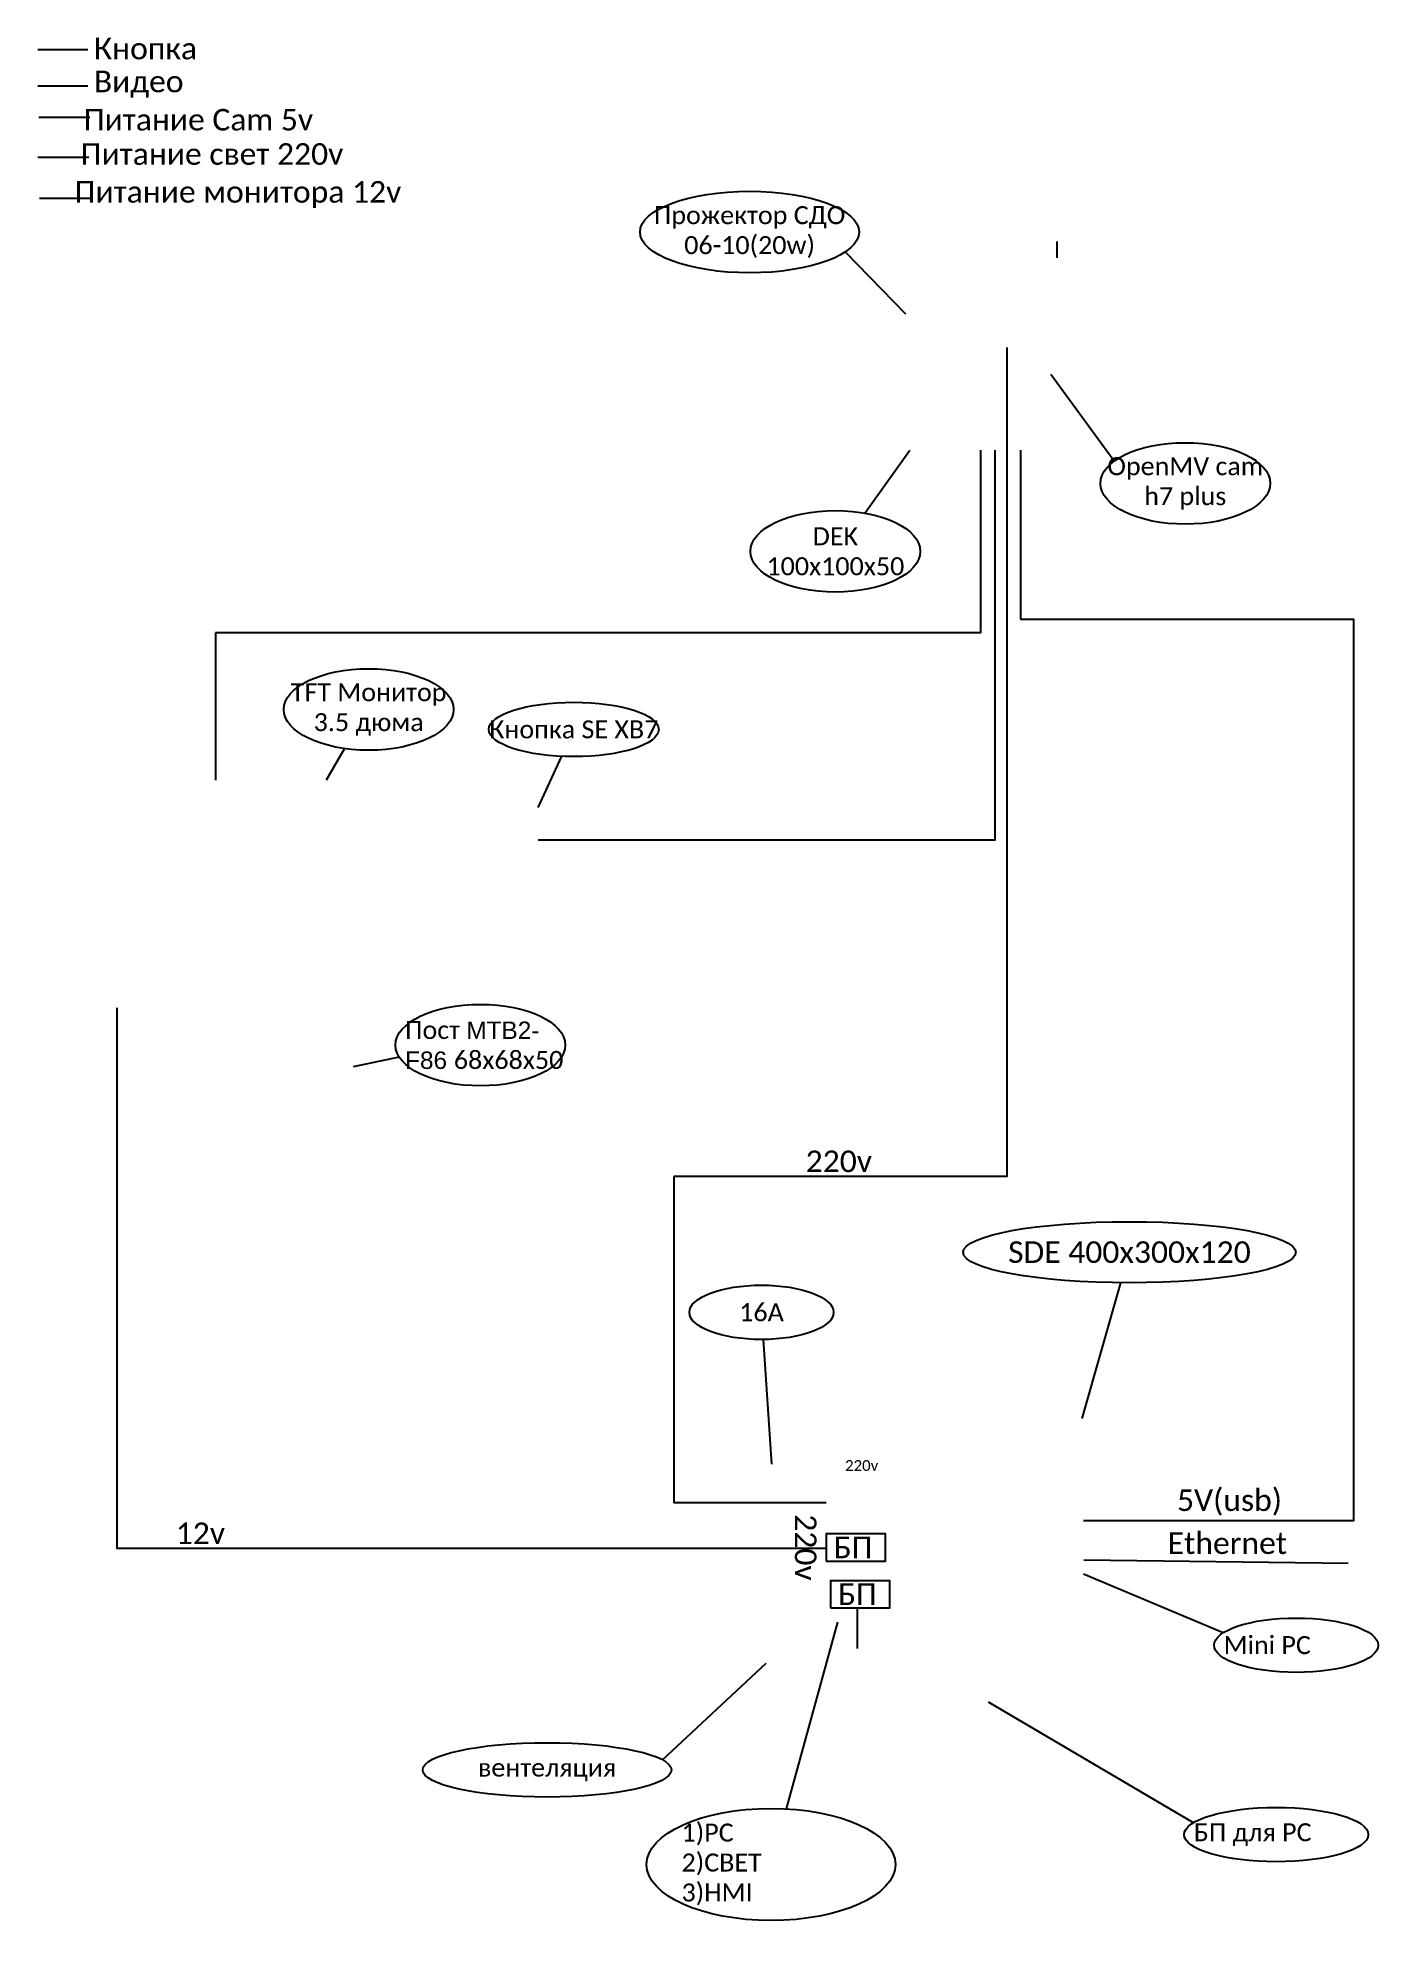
# Model space of a CAD drawing. Extents: x 0 to 198, y -1 to 277.
import ezdxf

# ---------------------------------------------------------------- set-up
doc = ezdxf.new("R2010")
doc.units = 0
doc.header["$MEASUREMENT"] = 0
doc.layers.get('0').update_dxf_attribs({"linetype": 'CONTINUOUS'})
doc.layers.add('Выноска', color=7, linetype='CONTINUOUS')
doc.layers.add('Соединительная_линия', color=7, linetype='CONTINUOUS')
doc.styles.get("Standard").update_dxf_attribs({"font": 'txt.shx'})

msp = doc.modelspace()

# ---------------------------------------------------------------- linework, layer by layer
at = {"color": 133, "linetype": 'CONTINUOUS'}
msp.add_line((193.13, 52.68), (154.22, 53.15), dxfattribs=at)
at = {"color": 140, "linetype": 'CONTINUOUS'}
msp.add_lwpolyline([(116.29, 53.04), (125.03, 53.04), (125.03, 57.04), (116.29, 57.04)], close=True, dxfattribs=at)
at = {"color": 21, "linetype": 'CONTINUOUS'}
msp.add_lwpolyline([(116.95, 46.15), (125.69, 46.15), (125.69, 50.15), (116.95, 50.15)], close=True, dxfattribs=at)
at = {"layer": 'Выноска', "linetype": 'CONTINUOUS'}
for p, q in [((119.12, 245.72), (127.97, 236.63)), ((158.68, 214.91), (149.36, 227.69)), ((122.01, 207.27), (128.62, 216.55)), ((45.4, 172.63), (42.72, 167.98)), ((77.33, 171.49), (73.89, 163.94)), ((53.48, 127.2), (46.71, 125.76)), ((159.65, 93.99), (153.94, 74.02)), ((107.05, 85.65), (108.24, 67.28)), ((174.76, 42.49), (154.2, 51.12)), ((110.46, 16.57), (118.01, 44.05)), ((92.2, 23.8), (107.46, 38.02)), ((170.36, 14.53), (140.21, 32.27))]:
    msp.add_line(p, q, dxfattribs=at)
for centre, major_axis, ratio in [((105.04, 248.65), (16.13, 0), 0.372093), ((169.16, 211.65), (12.5, 0), 0.48), ((117.66, 201.65), (12.5, 0), 0.48), ((48.97, 178.38), (12.5, 0), 0.48), ((79.16, 175.44), (12.5, 0), 0.32), ((65.41, 128.98), (12.5, 0), 0.48), ((160.94, 98.49), (24.49, 0), 0.183753), ((106.79, 89.65), (10.62, 0), 0.376562), ((185.48, 40.65), (12.09, 0), 0.330931), ((75.23, 22.3), (18.31, 0), 0.218414), ((108.19, 8.38), (18.31, 0), 0.45048), ((182.55, 12.78), (13.55, 0), 0.295155)]:
    msp.add_ellipse(centre, major_axis=major_axis, ratio=ratio, dxfattribs=at)
at = {"layer": 'Соединительная_линия', "linetype": 'CONTINUOUS'}
for p, q in [((0.26, 275.54), (7.66, 275.54)), ((7.66, 270.12), (0.26, 270.12)), ((7.91, 265.51), (0.41, 265.51)), ((0.26, 259.67), (7.76, 259.67)), ((0.51, 253.65), (7.91, 253.65)), ((150.32, 244.84), (150.32, 247.24)), ((144.91, 216.55), (144.91, 191.65)), ((26.41, 189.65), (26.41, 167.98)), ((120.91, 40.17), (120.91, 46.15))]:
    msp.add_line(p, q, dxfattribs=at)
for points in [[(142.91, 231.68), (142.91, 109.65), (93.91, 109.65)], [(139, 216.55), (139, 189.65), (26.41, 189.65)], [(141.13, 216.55), (141.13, 159.16), (73.91, 159.16)], [(144.91, 191.65), (193.91, 191.65), (193.91, 58.95), (154.2, 58.95)], [(11.91, 134.48), (11.91, 54.95), (116.29, 54.95)], [(93.91, 109.65), (93.91, 61.65), (116.29, 61.65)]]:
    msp.add_lwpolyline(points, dxfattribs=at)

# ---------------------------------------------------------------- texts
at = {"attachment_point": 5}
for s, insert, char_height, width in [('\\C7;\\fCalibri|b0|i0|;\\H3.1750242233276;Кнопка ', (16.12, 275.65), 3.175, 16.4111), ('\\C7;\\fCalibri|b0|i0|;\\H3.1750242233276;Видео', (15.12, 270.41), 3.175, 16.4111), ('\\C7;\\fCalibri|b0|i0|;\\H3.1750242233276;Питание Cam 5v', (23.91, 265.17), 3.175, 36), ('\\C7;\\fCalibri|b0|i0|;\\H3.1750242233276;Питание свет 220v', (25.91, 260.12), 3.175, 36.5039), ('\\C7;\\fCalibri|b0|i0|;\\H3.1750242233276;Питание монитора 12v', (29.73, 254.17), 3.175, 53.6222), ('\\C7;\\fCalibri|b0|i0|;\\H3.1750242233276;220v', (118.17, 111.86), 3.175, 36.5039), ('\\C7;\\fCalibri|b0|i0|;\\H1.5874757766724;220v', (121.53, 67.09), 1.5875, 10.565), ('\\C7;\\fCalibri|b0|i0|;\\H3.1750242233276;5V(usb)', (175.67, 61.65), 3.175, 19.5118), ('\\C7;\\fCalibri|b0|i0|;\\H3.1750242233276;12v', (24.2, 57.12), 3.175, 10.565), ('\\C140;\\fCalibri|b0|i0|;\\H3.1750242233276;БП', (120.26, 55.04), 3.175, 9.55), ('\\C7;\\fCalibri|b0|i0|;\\H3.1750242233276;Ethernet', (175.36, 55.65), 3.175, 19.5118), ('\\C21;\\fCalibri|b0|i0|;\\H3.1750242233276;БП', (120.91, 48.15), 3.175, 9.55)]:
    msp.add_mtext(s, dxfattribs=dict(at, insert=insert, char_height=char_height, width=width))
at = {"insert": (114.88, 55.04), "char_height": 3.175, "width": 21.9766, "attachment_point": 2, "rotation": 270}
msp.add_mtext('\\C7;\\fCalibri|b0|i0|;\\H3.1750242233276;220v', dxfattribs=at)
at = {"layer": 'Выноска'}
for s, insert, char_height, width, attachment_point in [('\\C7;\\fCalibri|b0|i0|;\\H2.6458414077759;Прожектор СДО \\P06-10(20w)', (105.04, 248.65), 2.6458, 32.25, 5), ('\\C7;\\fCalibri|b0|i0|;\\H2.6458414077759;OpenMV cam \\Ph7 plus', (169.16, 211.65), 2.6458, 25, 5), ('\\C7;\\fCalibri|b0|i0|;\\H2.6458414077759;DEK \\P100x100x50', (117.66, 201.65), 2.6458, 25, 5), ('\\C7;\\fCalibri|b0|i0|;\\H2.6458414077759;TFT Монитор \\P3.5 дюма', (48.97, 178.38), 2.6458, 25, 5), ('\\C7;\\fCalibri|b0|i0|;\\H2.6458414077759;Кнопка SE XB7', (79.16, 175.44), 2.6458, 25, 5), ('\\C7;\\fCalibri|b0|i0|;\\H2.6458414077759;Пост \\fMicrosoft Sans Serif|b0|i0|;\\H2.5683265227824;MTB2-\\PF86 \\fCalibri|b0|i0|;\\H2.6458414077759;68x68x50', (54.33, 128.98), 2.6458, 25, 4), ('\\C7;\\fCalibri|b0|i0|;\\H3.1750242233276;SDE 400x300x120', (160.94, 98.49), 3.175, 48.9789, 5), ('\\C7;\\fCalibri|b0|i0|;\\H2.6458414077759;16A', (106.79, 89.65), 2.6458, 21.2449, 5), ('\\C7;\\fCalibri|b0|i0|;\\H2.6458414077759;Mini PC', (174.8, 40.65), 2.6458, 24.1742, 4), ('\\C7;\\fCalibri|b0|i0|;\\H2.6458414077759;вентеляция', (75.23, 22.3), 2.6458, 36.6276, 5), ('\\C7;\\fCalibri|b0|i0|;\\H2.6458414077759;    1)PC  \\P    2)СВЕТ\\P    3)HMI', (91.29, 8.38), 2.6458, 36.6276, 4), ('\\C7;\\fCalibri|b0|i0|;\\H2.6458414077759;БП для PC', (170.41, 12.78), 2.6458, 27.1044, 4)]:
    msp.add_mtext(s, dxfattribs=dict(at, insert=insert, char_height=char_height, width=width, attachment_point=attachment_point))

doc.saveas('drawing.dxf')
